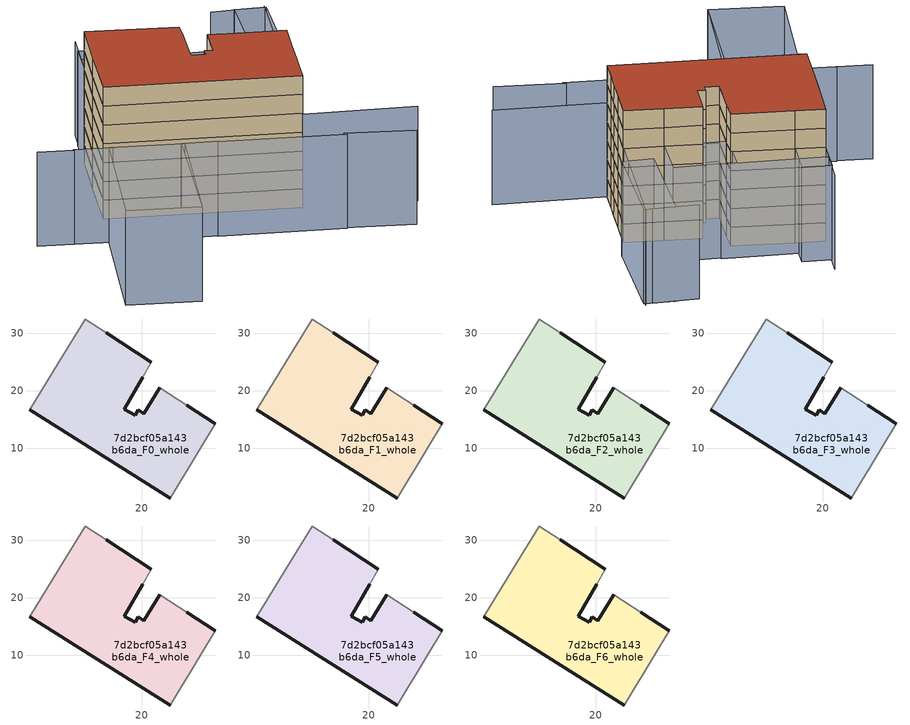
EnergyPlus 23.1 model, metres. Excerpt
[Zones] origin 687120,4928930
7d2bcf05a143b6da_F0_whole
 floor ground (EU_floor_Construction): 21.6,24.99 20.16,22.35 16.94,16.78 18.83,15.73 19.37,16.69 20.34,16 23.06,20.5 27.77,17.49 32.74,14.31 30.2,10.09 28.11,6.62 26.78,4.41 24.95,1.38 0.51,16.7 5.52,24.97 10.15,32.47 13.81,30.08 z0
 wall outside (EU_wall_Construction): 21.6,24.99 13.81,30.08 / 0.51,16.7 24.95,1.38 / 32.74,14.31 27.77,17.49 / 23.06,20.5 20.34,16 19.37,16.69 18.83,15.73 16.94,16.78 20.16,22.35 z0:3
 wall adiabatic (EU_wall_Construction): 20.16,22.35 21.6,24.99 / 13.81,30.08 10.15,32.47 5.52,24.97 0.51,16.7 / 24.95,1.38 26.78,4.41 28.11,6.62 30.2,10.09 32.74,14.31 / 27.77,17.49 23.06,20.5 z0:3
7d2bcf05a143b6da_F1_whole
 floor to 7d2bcf05a143b6da_F0_whole (EU_floor_Construction): 21.6,24.99 20.16,22.35 16.94,16.78 18.83,15.73 19.37,16.69 20.34,16 23.06,20.5 27.77,17.49 32.74,14.31 30.2,10.09 28.11,6.62 26.78,4.41 24.95,1.38 0.51,16.7 5.52,24.97 10.15,32.47 13.81,30.08 z3
 wall outside (EU_wall_Construction): 21.6,24.99 13.81,30.08 / 0.51,16.7 24.95,1.38 / 32.74,14.31 27.77,17.49 / 23.06,20.5 20.34,16 19.37,16.69 18.83,15.73 16.94,16.78 20.16,22.35 z3:6
 wall adiabatic (EU_wall_Construction): 20.16,22.35 21.6,24.99 / 13.81,30.08 10.15,32.47 5.52,24.97 0.51,16.7 / 24.95,1.38 26.78,4.41 28.11,6.62 30.2,10.09 32.74,14.31 / 27.77,17.49 23.06,20.5 z3:6
7d2bcf05a143b6da_F2_whole
 floor to 7d2bcf05a143b6da_F1_whole (EU_floor_Construction): 21.6,24.99 20.16,22.35 16.94,16.78 18.83,15.73 19.37,16.69 20.34,16 23.06,20.5 27.77,17.49 32.74,14.31 30.2,10.09 28.11,6.62 26.78,4.41 24.95,1.38 0.51,16.7 5.52,24.97 10.15,32.47 13.81,30.08 z6
 wall outside (EU_wall_Construction): 21.6,24.99 13.81,30.08 / 0.51,16.7 24.95,1.38 / 32.74,14.31 27.77,17.49 / 23.06,20.5 20.34,16 19.37,16.69 18.83,15.73 16.94,16.78 20.16,22.35 z6:9
 wall adiabatic (EU_wall_Construction): 20.16,22.35 21.6,24.99 / 13.81,30.08 10.15,32.47 5.52,24.97 0.51,16.7 / 24.95,1.38 26.78,4.41 28.11,6.62 30.2,10.09 32.74,14.31 / 27.77,17.49 23.06,20.5 z6:9
7d2bcf05a143b6da_F3_whole
 floor to 7d2bcf05a143b6da_F2_whole (EU_floor_Construction): 21.6,24.99 20.16,22.35 16.94,16.78 18.83,15.73 19.37,16.69 20.34,16 23.06,20.5 27.77,17.49 32.74,14.31 30.2,10.09 28.11,6.62 26.78,4.41 24.95,1.38 0.51,16.7 5.52,24.97 10.15,32.47 13.81,30.08 z9
 wall outside (EU_wall_Construction): 21.6,24.99 13.81,30.08 / 0.51,16.7 24.95,1.38 / 32.74,14.31 27.77,17.49 / 23.06,20.5 20.34,16 19.37,16.69 18.83,15.73 16.94,16.78 20.16,22.35 z9:12
 wall adiabatic (EU_wall_Construction): 20.16,22.35 21.6,24.99 / 13.81,30.08 10.15,32.47 5.52,24.97 0.51,16.7 / 24.95,1.38 26.78,4.41 28.11,6.62 30.2,10.09 32.74,14.31 / 27.77,17.49 23.06,20.5 z9:12
7d2bcf05a143b6da_F4_whole
 floor to 7d2bcf05a143b6da_F3_whole (EU_floor_Construction): 21.6,24.99 20.16,22.35 16.94,16.78 18.83,15.73 19.37,16.69 20.34,16 23.06,20.5 27.77,17.49 32.74,14.31 30.2,10.09 28.11,6.62 26.78,4.41 24.95,1.38 0.51,16.7 5.52,24.97 10.15,32.47 13.81,30.08 z12
 wall outside (EU_wall_Construction): 21.6,24.99 13.81,30.08 / 0.51,16.7 24.95,1.38 / 32.74,14.31 27.77,17.49 / 23.06,20.5 20.34,16 19.37,16.69 18.83,15.73 16.94,16.78 20.16,22.35 z12:15
 wall adiabatic (EU_wall_Construction): 20.16,22.35 21.6,24.99 / 13.81,30.08 10.15,32.47 5.52,24.97 0.51,16.7 / 24.95,1.38 26.78,4.41 28.11,6.62 30.2,10.09 32.74,14.31 / 27.77,17.49 23.06,20.5 z12:15
7d2bcf05a143b6da_F5_whole
 floor to 7d2bcf05a143b6da_F4_whole (EU_floor_Construction): 21.6,24.99 20.16,22.35 16.94,16.78 18.83,15.73 19.37,16.69 20.34,16 23.06,20.5 27.77,17.49 32.74,14.31 30.2,10.09 28.11,6.62 26.78,4.41 24.95,1.38 0.51,16.7 5.52,24.97 10.15,32.47 13.81,30.08 z15
 wall outside (EU_wall_Construction): 21.6,24.99 13.81,30.08 / 0.51,16.7 24.95,1.38 / 32.74,14.31 27.77,17.49 / 23.06,20.5 20.34,16 19.37,16.69 18.83,15.73 16.94,16.78 20.16,22.35 z15:18
 wall adiabatic (EU_wall_Construction): 20.16,22.35 21.6,24.99 / 13.81,30.08 10.15,32.47 5.52,24.97 0.51,16.7 / 24.95,1.38 26.78,4.41 28.11,6.62 30.2,10.09 32.74,14.31 / 27.77,17.49 23.06,20.5 z15:18
7d2bcf05a143b6da_F6_whole
 floor to 7d2bcf05a143b6da_F5_whole (EU_floor_Construction): 21.6,24.99 20.16,22.35 16.94,16.78 18.83,15.73 19.37,16.69 20.34,16 23.06,20.5 27.77,17.49 32.74,14.31 30.2,10.09 28.11,6.62 26.78,4.41 24.95,1.38 0.51,16.7 5.52,24.97 10.15,32.47 13.81,30.08 z18
 wall outside (EU_wall_Construction): 21.6,24.99 13.81,30.08 / 0.51,16.7 24.95,1.38 / 32.74,14.31 27.77,17.49 / 23.06,20.5 20.34,16 19.37,16.69 18.83,15.73 16.94,16.78 20.16,22.35 z18:21
 wall adiabatic (EU_wall_Construction): 20.16,22.35 21.6,24.99 / 13.81,30.08 10.15,32.47 5.52,24.97 0.51,16.7 / 24.95,1.38 26.78,4.41 28.11,6.62 30.2,10.09 32.74,14.31 / 27.77,17.49 23.06,20.5 z18:21
 roof outside (EU_roof_Construction): 26.78,4.41 28.11,6.62 30.2,10.09 32.74,14.31 27.77,17.49 23.06,20.5 20.34,16 19.37,16.69 18.83,15.73 16.94,16.78 20.16,22.35 21.6,24.99 13.81,30.08 10.15,32.47 5.52,24.97 0.51,16.7 24.95,1.38 z21
shading: 25.25,-7.49 33.96,-13.31 / 39.08,-7.43 24.79,1.15 / 24.79,1.15 43.35,32.07 / 9.65,1.94 25.5,-8 / -8.01,13.14 -3.21,10.01 / -5.85,-13.19 5.15,4.76 / 5.15,4.76 9.87,1.87 / -12.42,15.9 -7.93,12.97 / 15,40.37 0.51,16.7 / 42.19,32.21 36.19,35.44 / 25.23,27.23 11.9,35.21 / 23.16,28.19 31.23,23.69 / 31.23,23.69 27.77,17.49 / 27.77,17.49 19.7,21.99 / 19.7,21.99 23.16,28.19 / 39.18,33.83 43.3,31.61 / 43.3,31.61 35.67,17.44 / 35.67,17.44 31.55,19.66 / 31.55,19.66 39.18,33.83 / -5.78,-13.07 -15.02,-7.09 / -15.02,-7.09 -3.66,10.46 / -3.66,10.46 5.58,4.48 / 5.58,4.48 -5.78,-13.07 / 17.02,35.42 13.81,30.08 / 13.81,30.08 10.06,32.33 / 10.06,32.33 13.26,37.67 / 13.26,37.67 17.02,35.42 z0:15
[Building]
EU S2 Campaign: North Axis=0; Terrain=City; Solar Distribution=FullExterior
[Site:Location]
Bologna: Latitude=44.5; Longitude=11.25; Time Zone=1; Elevation=37
[SizingPeriod:WeatherFileDays]
AnnualSizingPeriod: Begin Month=1; Begin Day of Month=1; End Month=12; End Day of Month=31; Day of Week for Start Day=Monday; Use Weather File Daylight Saving Period=No; Use Weather File Rain and Snow Indicators=No
[MATERIAL]
EU_InternalMass_Material: Roughness=MediumRough; Thickness=0.1; Conductivity=1; Density=1800; Specific Heat=900; Thermal Absorptance=0.9; Solar Absorptance=0.7; Visible Absorptance=0.7
[MATERIAL:NOMASS] Roughness=MediumRough; Thermal Absorptance=0.9; Solar Absorptance=0.7; Visible Absorptance=0.7
Name | Thermal Resistance
EU_wall_NoMass | 0.890213
EU_roof_NoMass | 0.636128
EU_floor_NoMass | 0.79516
[CONSTRUCTION]
EU_wall_Construction: EU_wall_NoMass
EU_roof_Construction: EU_roof_NoMass
EU_floor_Construction: EU_floor_NoMass
EU_InternalMass_Construction: EU_InternalMass_Material
[ZONE] Type=1; Multiplier=1; Ceiling Height=autocalculate; Floor Area=autocalculate; Part of Total Floor Area=Yes
Name | Volume
7d2bcf05a143b6da_F0_whole | 1382.625
7d2bcf05a143b6da_F1_whole; 7d2bcf05a143b6da_F2_whole; 7d2bcf05a143b6da_F3_whole; 7d2bcf05a143b6da_F4_whole; 7d2bcf05a143b6da_F5_whole; 7d2bcf05a143b6da_F6_whole | 1382.63
[INTERNALMASS] Construction=EU_InternalMass_Construction; Surface Area=460.876
Name | Zone or ZoneList
7d2bcf05a143b6da_F0_whole_EU_InternalMass | 7d2bcf05a143b6da_F0_whole
7d2bcf05a143b6da_F1_whole_EU_InternalMass | 7d2bcf05a143b6da_F1_whole
7d2bcf05a143b6da_F2_whole_EU_InternalMass | 7d2bcf05a143b6da_F2_whole
7d2bcf05a143b6da_F3_whole_EU_InternalMass | 7d2bcf05a143b6da_F3_whole
7d2bcf05a143b6da_F4_whole_EU_InternalMass | 7d2bcf05a143b6da_F4_whole
7d2bcf05a143b6da_F5_whole_EU_InternalMass | 7d2bcf05a143b6da_F5_whole
7d2bcf05a143b6da_F6_whole_EU_InternalMass | 7d2bcf05a143b6da_F6_whole
[OTHEREQUIPMENT] Fuel Type=Electricity; Design Level Calculation Method=Watts/Area; Power per Zone Floor Area=1; Fraction Latent=0; Fraction Radiant=0; Fraction Lost=0; Carbon Dioxide Generation Rate=0; EndUse Subcategory=EU_Step8_InternalGains
Name | Zone or ZoneList or Space or SpaceList | Schedule
EU_Step8_InternalGain_7d2bcf05a143b6da_F0_whole_f000 | 7d2bcf05a143b6da_F0_whole | EU_Step8_GainSchedule_7d2bcf05a143b6da_F0_whole_f000
EU_Step8_InternalGain_7d2bcf05a143b6da_F1_whole_f000 | 7d2bcf05a143b6da_F1_whole | EU_Step8_GainSchedule_7d2bcf05a143b6da_F1_whole_f000
EU_Step8_InternalGain_7d2bcf05a143b6da_F2_whole_f000 | 7d2bcf05a143b6da_F2_whole | EU_Step8_GainSchedule_7d2bcf05a143b6da_F2_whole_f000
EU_Step8_InternalGain_7d2bcf05a143b6da_F3_whole_f000 | 7d2bcf05a143b6da_F3_whole | EU_Step8_GainSchedule_7d2bcf05a143b6da_F3_whole_f000
EU_Step8_InternalGain_7d2bcf05a143b6da_F4_whole_f000 | 7d2bcf05a143b6da_F4_whole | EU_Step8_GainSchedule_7d2bcf05a143b6da_F4_whole_f000
EU_Step8_InternalGain_7d2bcf05a143b6da_F5_whole_f000 | 7d2bcf05a143b6da_F5_whole | EU_Step8_GainSchedule_7d2bcf05a143b6da_F5_whole_f000
EU_Step8_InternalGain_7d2bcf05a143b6da_F6_whole_f000 | 7d2bcf05a143b6da_F6_whole | EU_Step8_GainSchedule_7d2bcf05a143b6da_F6_whole_f000
[ZONEVENTILATION:DESIGNFLOWRATE] Schedule=EU_AlwaysOn; Design Flow Rate Calculation Method=AirChanges/Hour; Air Changes per Hour=0.718634; Ventilation Type=Natural; Fan Pressure Rise=0; Fan Total Efficiency=1; Constant Term Coefficient=1; Temperature Term Coefficient=0; Velocity Term Coefficient=0; Velocity Squared Term Coefficient=0; Minimum Indoor Temperature=-100; Maximum Indoor Temperature=100; Delta Temperature=-100; Minimum Outdoor Temperature=-100; Maximum Outdoor Temperature=100; Maximum Wind Speed=40
Name | Zone or ZoneList or Space or SpaceList
EU_ConstantAir_7d2bcf05a143b6da_F0_whole | 7d2bcf05a143b6da_F0_whole
EU_ConstantAir_7d2bcf05a143b6da_F1_whole | 7d2bcf05a143b6da_F1_whole
EU_ConstantAir_7d2bcf05a143b6da_F2_whole | 7d2bcf05a143b6da_F2_whole
EU_ConstantAir_7d2bcf05a143b6da_F3_whole | 7d2bcf05a143b6da_F3_whole
EU_ConstantAir_7d2bcf05a143b6da_F4_whole | 7d2bcf05a143b6da_F4_whole
EU_ConstantAir_7d2bcf05a143b6da_F5_whole | 7d2bcf05a143b6da_F5_whole
EU_ConstantAir_7d2bcf05a143b6da_F6_whole | 7d2bcf05a143b6da_F6_whole
[HVACTEMPLATE:THERMOSTAT] Constant Heating Setpoint=20; Constant Cooling Setpoint=50
EU_HeatOnly_7d2bcf05a143b6da_F0_whole; EU_HeatOnly_7d2bcf05a143b6da_F1_whole; EU_HeatOnly_7d2bcf05a143b6da_F2_whole; EU_HeatOnly_7d2bcf05a143b6da_F3_whole; EU_HeatOnly_7d2bcf05a143b6da_F4_whole; EU_HeatOnly_7d2bcf05a143b6da_F5_whole; EU_HeatOnly_7d2bcf05a143b6da_F6_whole
[HVACTEMPLATE:ZONE:IDEALLOADSAIRSYSTEM] System Availability Schedule=EU_AlwaysOn; Maximum Heating Supply Air Temperature=50; Minimum Cooling Supply Air Temperature=13; Maximum Heating Supply Air Humidity Ratio=0.0156; Minimum Cooling Supply Air Humidity Ratio=0.0077; Heating Limit=NoLimit; Cooling Limit=NoLimit; Heating Availability Schedule=EU_AlwaysOn; Cooling Availability Schedule=EU_CoolingOff; Dehumidification Control Type=ConstantSensibleHeatRatio; Cooling Sensible Heat Ratio=0.7; Dehumidification Setpoint=60; Humidification Control Type=None; Humidification Setpoint=30; Outdoor Air Method=None; Outdoor Air Flow Rate per Person=0.00944; Outdoor Air Flow Rate per Zone Floor Area=0; Outdoor Air Flow Rate per Zone=0; Demand Controlled Ventilation Type=None; Outdoor Air Economizer Type=NoEconomizer; Heat Recovery Type=None; Sensible Heat Recovery Effectiveness=0.7; Latent Heat Recovery Effectiveness=0.65
Name | Template Thermostat
7d2bcf05a143b6da_F0_whole | EU_HeatOnly_7d2bcf05a143b6da_F0_whole
7d2bcf05a143b6da_F1_whole | EU_HeatOnly_7d2bcf05a143b6da_F1_whole
7d2bcf05a143b6da_F2_whole | EU_HeatOnly_7d2bcf05a143b6da_F2_whole
7d2bcf05a143b6da_F3_whole | EU_HeatOnly_7d2bcf05a143b6da_F3_whole
7d2bcf05a143b6da_F4_whole | EU_HeatOnly_7d2bcf05a143b6da_F4_whole
7d2bcf05a143b6da_F5_whole | EU_HeatOnly_7d2bcf05a143b6da_F5_whole
7d2bcf05a143b6da_F6_whole | EU_HeatOnly_7d2bcf05a143b6da_F6_whole
[SIZING:ZONE] Zone Cooling Design Supply Air Temperature Input Method=SupplyAirTemperature; Zone Cooling Design Supply Air Temperature=13; Zone Heating Design Supply Air Temperature Input Method=SupplyAirTemperature; Zone Heating Design Supply Air Temperature=50; Zone Cooling Design Supply Air Humidity Ratio=0.008; Zone Heating Design Supply Air Humidity Ratio=0.008; Cooling Design Air Flow Method=DesignDay; Cooling Design Air Flow Rate=0; Cooling Minimum Air Flow per Zone Floor Area=0.000762; Cooling Minimum Air Flow=0; Cooling Minimum Air Flow Fraction=0.2; Heating Design Air Flow Method=DesignDay; Heating Design Air Flow Rate=0; Heating Maximum Air Flow per Zone Floor Area=0.002032; Heating Maximum Air Flow=0.141576; Heating Maximum Air Flow Fraction=0.3; Account for Dedicated Outdoor Air System=No; Dedicated Outdoor Air System Control Strategy=NeutralSupplyAir; Dedicated Outdoor Air Low Setpoint Temperature for Design=autosize; Dedicated Outdoor Air High Setpoint Temperature for Design=autosize; Zone Load Sizing Method=Sensible Load Only No Latent Load; Zone Latent Cooling Design Supply Air Humidity Ratio Input Method=HumidityRatioDifference; Zone Cooling Design Supply Air Humidity Ratio Difference=0.005; Zone Latent Heating Design Supply Air Humidity Ratio Input Method=HumidityRatioDifference; Zone Humidification Design Supply Air Humidity Ratio Difference=0.005
7d2bcf05a143b6da_F0_whole; 7d2bcf05a143b6da_F1_whole; 7d2bcf05a143b6da_F2_whole; 7d2bcf05a143b6da_F3_whole; 7d2bcf05a143b6da_F4_whole; 7d2bcf05a143b6da_F5_whole; 7d2bcf05a143b6da_F6_whole
[SCHEDULE:CONSTANT]
Name | Hourly Value
EU_AlwaysOn | 1
EU_CoolingOff | 0
[SCHEDULE:FILE] Column Number=1; Rows to Skip at Top=0; Number of Hours of Data=8760; Column Separator=Comma; Interpolate to Timestep=No; Minutes per Item=60; Adjust Schedule for Daylight Savings=Yes
Name | File
EU_Step8_GainSchedule_7d2bcf05a143b6da_F0_whole_f000 | ../../schedules/7d2bcf05a143b6da/7d2bcf05a143b6da_F0_whole_f000_gain.csv
EU_Step8_GainSchedule_7d2bcf05a143b6da_F1_whole_f000 | ../../schedules/7d2bcf05a143b6da/7d2bcf05a143b6da_F1_whole_f000_gain.csv
EU_Step8_GainSchedule_7d2bcf05a143b6da_F2_whole_f000 | ../../schedules/7d2bcf05a143b6da/7d2bcf05a143b6da_F2_whole_f000_gain.csv
EU_Step8_GainSchedule_7d2bcf05a143b6da_F3_whole_f000 | ../../schedules/7d2bcf05a143b6da/7d2bcf05a143b6da_F3_whole_f000_gain.csv
EU_Step8_GainSchedule_7d2bcf05a143b6da_F4_whole_f000 | ../../schedules/7d2bcf05a143b6da/7d2bcf05a143b6da_F4_whole_f000_gain.csv
EU_Step8_GainSchedule_7d2bcf05a143b6da_F5_whole_f000 | ../../schedules/7d2bcf05a143b6da/7d2bcf05a143b6da_F5_whole_f000_gain.csv
EU_Step8_GainSchedule_7d2bcf05a143b6da_F6_whole_f000 | ../../schedules/7d2bcf05a143b6da/7d2bcf05a143b6da_F6_whole_f000_gain.csv
